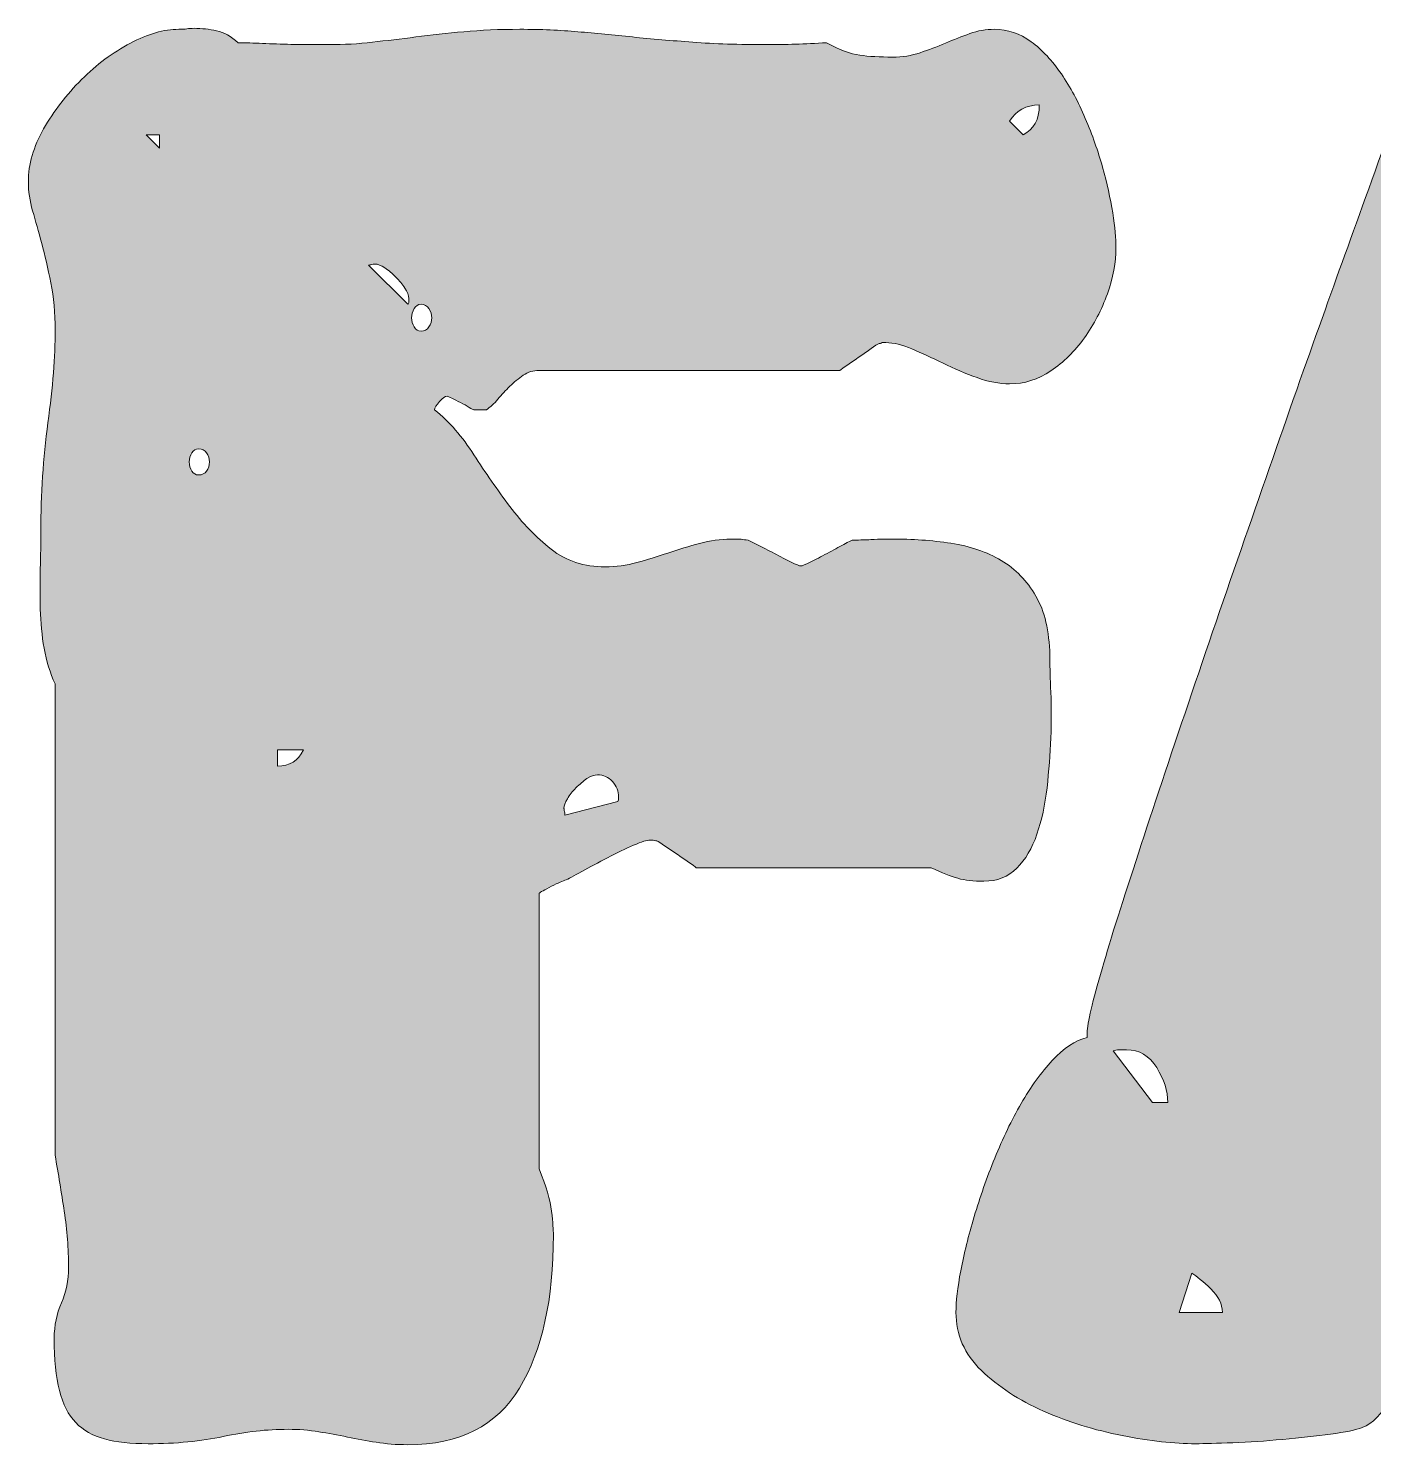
# Model space of a CAD drawing. Header units: inches. Extents: x 168 to 913, y -876 to -204.
# Drawn here: x 183.7 to 362.1, y -875.9 to -688 of the extents above; entities that cross this region are included whole.
import ezdxf

# ---------------------------------------------------------------- set-up
doc = ezdxf.new("R2010")
doc.units = ezdxf.units.IN
doc.header["$MEASUREMENT"] = 0
doc.layers.add('Layer 1', color=7, linetype='Continuous')

# ---------------------------------------------------------------- blocks, each defined once
blk = doc.blocks.new('block 5')
at = {"layer": 'Layer 1', "true_color": 0x040404}
h = blk.add_hatch(color=18, dxfattribs=at)
h.dxf.hatch_style = 2
edge = h.paths.add_edge_path()
edge.add_spline(control_points=[(218.14, -873.82), (215.35, -873.82), (212.49, -874.14), (209.56, -874.77), (206.64, -875.41), (203.31, -875.73), (199.58, -875.73), (197.3, -875.73), (195.37, -875.52), (193.8, -875.09), (192.23, -874.67), (190.96, -873.95), (189.99, -872.93), (189.01, -871.92), (188.29, -870.5), (187.83, -868.67), (187.36, -866.85), (187.13, -864.54), (187.13, -861.75), (187.13, -860.05), (187.45, -858.48), (188.08, -857.04), (188.72, -855.6), (189.03, -854.04), (189.03, -852.34), (189.03, -849.88), (188.84, -847.4), (188.46, -844.9), (188.08, -842.4), (187.68, -839.93), (187.25, -837.47), (187.25, -837.47), (187.25, -774.93), (187.25, -774.93), (186.58, -773.49), (186.09, -771.92), (185.79, -770.22), (185.49, -768.53), (185.33, -766.79), (185.28, -765.01), (185.24, -763.23), (185.24, -761.45), (185.28, -759.67), (185.33, -757.89), (185.35, -756.24), (185.35, -754.71), (185.35, -749.8), (185.67, -744.99), (186.3, -740.29), (186.94, -735.59), (187.25, -731.5), (187.25, -728.02), (187.25, -725.73), (187.06, -723.64), (186.68, -721.73), (186.3, -719.82), (185.9, -718.09), (185.48, -716.52), (185.05, -714.95), (184.65, -713.51), (184.27, -712.2), (183.89, -710.88), (183.7, -709.59), (183.7, -708.32), (183.7, -706.03), (184.38, -703.7), (185.73, -701.33), (187.08, -698.96), (188.76, -696.77), (190.75, -694.78), (192.74, -692.79), (194.9, -691.18), (197.23, -689.95), (199.56, -688.72), (201.7, -688.11), (203.65, -688.11), (204.08, -688.11), (204.43, -688.09), (204.73, -688.05), (205.03, -688), (205.35, -687.98), (205.69, -687.98), (206.7, -687.98), (207.7, -688.09), (208.67, -688.3), (209.65, -688.51), (210.6, -689.04), (211.53, -689.89), (211.96, -689.89), (212.74, -689.91), (213.89, -689.95), (215.03, -690), (216.26, -690.04), (217.57, -690.08), (218.88, -690.12), (220.11, -690.14), (221.26, -690.14), (222.4, -690.14), (223.18, -690.14), (223.61, -690.14), (225.56, -690.14), (227.46, -690.04), (229.33, -689.82), (231.19, -689.61), (233.12, -689.38), (235.11, -689.13), (237.1, -688.87), (239.22, -688.64), (241.47, -688.43), (243.71, -688.22), (246.19, -688.11), (248.91, -688.11), (251.7, -688.11), (254.26, -688.22), (256.6, -688.43), (258.93, -688.64), (261.34, -688.87), (263.84, -689.13), (266.34, -689.38), (269.01, -689.61), (271.85, -689.82), (274.69, -690.04), (277.97, -690.14), (281.7, -690.14), (282.89, -690.14), (284.14, -690.12), (285.45, -690.08), (286.76, -690.04), (288.14, -689.97), (289.58, -689.89), (291.28, -690.82), (292.74, -691.37), (293.97, -691.54), (295.19, -691.71), (296.66, -691.8), (298.35, -691.8), (299.62, -691.8), (300.83, -691.6), (301.98, -691.22), (303.12, -690.84), (304.24, -690.42), (305.34, -689.95), (306.44, -689.49), (307.52, -689.06), (308.59, -688.68), (309.64, -688.3), (310.72, -688.11), (311.83, -688.11), (313.61, -688.11), (315.24, -688.66), (316.72, -689.76), (318.2, -690.86), (319.54, -692.28), (320.72, -694.02), (321.91, -695.76), (322.97, -697.73), (323.9, -699.93), (324.83, -702.14), (325.6, -704.3), (326.19, -706.41), (326.78, -708.53), (327.23, -710.54), (327.53, -712.45), (327.82, -714.36), (327.97, -715.9), (327.97, -717.09), (327.97, -719.04), (327.59, -721.07), (326.83, -723.19), (326.06, -725.31), (325.05, -727.26), (323.78, -729.04), (322.5, -730.82), (321.02, -732.28), (319.33, -733.42), (317.63, -734.57), (315.81, -735.14), (313.86, -735.14), (312.5, -735.14), (311.06, -734.87), (309.54, -734.31), (308.01, -733.76), (306.51, -733.13), (305.03, -732.41), (303.54, -731.69), (302.17, -731.05), (300.9, -730.5), (299.62, -729.95), (298.48, -729.67), (297.46, -729.67), (297.46, -729.67), (296.95, -729.67), (296.95, -729.67), (296.78, -729.76), (296.66, -729.8), (296.57, -729.8), (296.32, -729.89), (295.96, -730.1), (295.49, -730.44), (295.03, -730.78), (294.52, -731.14), (293.97, -731.52), (293.42, -731.9), (292.89, -732.26), (292.38, -732.6), (291.87, -732.94), (291.53, -733.19), (291.36, -733.36), (291.36, -733.36), (251.45, -733.36), (251.45, -733.36), (250.69, -733.36), (249.99, -733.57), (249.35, -734), (248.71, -734.42), (248.12, -734.91), (247.57, -735.46), (247.02, -736.01), (246.49, -736.58), (245.98, -737.18), (245.47, -737.77), (244.96, -738.23), (244.46, -738.57), (244.46, -738.57), (243.69, -738.57), (243.69, -738.57), (243.69, -738.57), (242.8, -738.57), (242.8, -738.57), (242.72, -738.57), (242.51, -738.47), (242.17, -738.26), (241.83, -738.04), (241.45, -737.83), (241.02, -737.62), (240.6, -737.41), (240.22, -737.22), (239.88, -737.05), (239.54, -736.88), (239.33, -736.79), (239.24, -736.79), (238.99, -736.79), (238.65, -737.03), (238.23, -737.49), (237.8, -737.96), (237.59, -738.32), (237.59, -738.57), (239.54, -740.18), (241.28, -742.18), (242.8, -744.55), (244.33, -746.92), (245.92, -749.21), (247.57, -751.41), (249.22, -753.62), (251.04, -755.5), (253.04, -757.07), (255.03, -758.64), (257.42, -759.42), (260.22, -759.42), (261.66, -759.42), (263.06, -759.23), (264.41, -758.85), (265.77, -758.46), (267.15, -758.04), (268.54, -757.58), (269.94, -757.11), (271.34, -756.69), (272.74, -756.3), (274.14, -755.92), (275.51, -755.73), (276.87, -755.73), (276.87, -755.73), (278.27, -755.73), (278.27, -755.73), (278.52, -755.82), (278.82, -755.86), (279.16, -755.86), (279.33, -755.95), (279.75, -756.16), (280.43, -756.5), (281.11, -756.84), (281.85, -757.22), (282.65, -757.64), (283.46, -758.06), (284.2, -758.45), (284.88, -758.78), (285.56, -759.12), (285.98, -759.29), (286.15, -759.29), (286.32, -759.29), (286.74, -759.12), (287.42, -758.78), (288.1, -758.45), (288.84, -758.06), (289.65, -757.64), (290.45, -757.22), (291.19, -756.81), (291.87, -756.43), (292.55, -756.05), (292.97, -755.86), (293.14, -755.86), (294.07, -755.86), (294.84, -755.84), (295.43, -755.8), (296.02, -755.76), (296.64, -755.73), (297.27, -755.73), (297.91, -755.73), (298.39, -755.73), (298.73, -755.73), (301.44, -755.73), (304.05, -755.95), (306.55, -756.37), (309.05, -756.79), (311.23, -757.6), (313.1, -758.78), (314.96, -759.97), (316.44, -761.6), (317.55, -763.68), (318.65, -765.76), (319.2, -768.44), (319.2, -771.75), (319.2, -772.77), (319.24, -774.21), (319.33, -776.07), (319.41, -777.94), (319.41, -779.95), (319.33, -782.11), (319.24, -784.27), (319.07, -786.47), (318.82, -788.72), (318.56, -790.97), (318.12, -793.02), (317.48, -794.89), (316.85, -796.75), (315.96, -798.25), (314.81, -799.4), (313.67, -800.54), (312.21, -801.11), (310.43, -801.11), (309.07, -801.11), (307.93, -800.99), (307, -800.73), (306.06, -800.48), (304.88, -800.01), (303.44, -799.33), (303.44, -799.33), (272.29, -799.33), (272.29, -799.33), (272.12, -799.16), (271.79, -798.91), (271.28, -798.57), (270.77, -798.23), (270.24, -797.87), (269.69, -797.49), (269.14, -797.11), (268.61, -796.75), (268.1, -796.41), (267.59, -796.07), (267.25, -795.86), (267.08, -795.77), (267, -795.77), (266.87, -795.75), (266.7, -795.71), (266.53, -795.67), (266.36, -795.65), (266.19, -795.65), (265.77, -795.65), (265.03, -795.88), (263.97, -796.34), (262.91, -796.81), (261.76, -797.36), (260.54, -798), (259.31, -798.63), (258.16, -799.25), (257.1, -799.84), (256.04, -800.43), (255.3, -800.82), (254.88, -800.99), (254.37, -801.16), (253.67, -801.48), (252.78, -801.94), (251.89, -802.41), (251.45, -802.68), (251.45, -802.76), (251.45, -802.76), (251.45, -839.25), (251.45, -839.25), (252.38, -841.54), (252.93, -843.42), (253.1, -844.9), (253.27, -846.39), (253.35, -847.43), (253.35, -848.02), (253.35, -856.58), (251.85, -863.36), (248.84, -868.36), (245.83, -873.35), (240.9, -875.86), (234.03, -875.86), (232.51, -875.86), (231.11, -875.75), (229.84, -875.54), (228.57, -875.33), (227.3, -875.09), (226.02, -874.84), (224.75, -874.59), (223.48, -874.35), (222.21, -874.14), (220.94, -873.93), (219.58, -873.82), (218.14, -873.82)], knot_values=[0, 0, 0, 0, 1, 1, 1, 2, 2, 2, 3, 3, 3, 4, 4, 4, 5, 5, 5, 6, 6, 6, 7, 7, 7, 8, 8, 8, 9, 9, 9, 10, 10, 10, 11, 11, 11, 12, 12, 12, 13, 13, 13, 14, 14, 14, 15, 15, 15, 16, 16, 16, 17, 17, 17, 18, 18, 18, 19, 19, 19, 20, 20, 20, 21, 21, 21, 22, 22, 22, 23, 23, 23, 24, 24, 24, 25, 25, 25, 26, 26, 26, 27, 27, 27, 28, 28, 28, 29, 29, 29, 30, 30, 30, 31, 31, 31, 32, 32, 32, 33, 33, 33, 34, 34, 34, 35, 35, 35, 36, 36, 36, 37, 37, 37, 38, 38, 38, 39, 39, 39, 40, 40, 40, 41, 41, 41, 42, 42, 42, 43, 43, 43, 44, 44, 44, 45, 45, 45, 46, 46, 46, 47, 47, 47, 48, 48, 48, 49, 49, 49, 50, 50, 50, 51, 51, 51, 52, 52, 52, 53, 53, 53, 54, 54, 54, 55, 55, 55, 56, 56, 56, 57, 57, 57, 58, 58, 58, 59, 59, 59, 60, 60, 60, 61, 61, 61, 62, 62, 62, 63, 63, 63, 64, 64, 64, 65, 65, 65, 66, 66, 66, 67, 67, 67, 68, 68, 68, 69, 69, 69, 70, 70, 70, 71, 71, 71, 72, 72, 72, 73, 73, 73, 74, 74, 74, 75, 75, 75, 76, 76, 76, 77, 77, 77, 78, 78, 78, 79, 79, 79, 80, 80, 80, 81, 81, 81, 82, 82, 82, 83, 83, 83, 84, 84, 84, 85, 85, 85, 86, 86, 86, 87, 87, 87, 88, 88, 88, 89, 89, 89, 90, 90, 90, 91, 91, 91, 92, 92, 92, 93, 93, 93, 94, 94, 94, 95, 95, 95, 96, 96, 96, 97, 97, 97, 98, 98, 98, 99, 99, 99, 100, 100, 100, 101, 101, 101, 102, 102, 102, 103, 103, 103, 104, 104, 104, 105, 105, 105, 106, 106, 106, 107, 107, 107, 108, 108, 108, 109, 109, 109, 110, 110, 110, 111, 111, 111, 112, 112, 112, 113, 113, 113, 114, 114, 114, 115, 115, 115, 116, 116, 116, 117, 117, 117, 118, 118, 118, 119, 119, 119, 120, 120, 120, 121, 121, 121, 122, 122, 122, 123, 123, 123, 124, 124, 124, 125, 125, 125, 126, 126, 126, 127, 127, 127, 128, 128, 128, 129, 129, 129, 130, 130, 130, 131, 131, 131, 132, 132, 132, 133, 133, 133, 134, 134, 134, 135, 135, 135, 136, 136, 136, 137, 137, 137, 137], degree=3, periodic=1)
h.paths.add_polyline_path([(201.11, -703.87), (201.11, -702.09), (199.33, -702.09)])
edge = h.paths.add_edge_path()
edge.add_spline(control_points=[(206.32, -743.78), (205.9, -743.78), (205.58, -743.96), (205.37, -744.29), (205.16, -744.63), (205.05, -745.04), (205.05, -745.5), (205.05, -745.97), (205.16, -746.37), (205.37, -746.71), (205.58, -747.05), (205.9, -747.22), (206.32, -747.22), (206.75, -747.22), (207.09, -747.05), (207.34, -746.71), (207.59, -746.37), (207.72, -745.97), (207.72, -745.5), (207.72, -745.04), (207.59, -744.63), (207.34, -744.29), (207.09, -743.96), (206.75, -743.78), (206.32, -743.78)], knot_values=[0, 0, 0, 0, 1, 1, 1, 2, 2, 2, 3, 3, 3, 4, 4, 4, 5, 5, 5, 6, 6, 6, 7, 7, 7, 8, 8, 8, 8], degree=3, periodic=1)
edge = h.paths.add_edge_path()
edge.add_spline(control_points=[(216.75, -785.86), (218.35, -785.86), (219.5, -785.14), (220.18, -783.7), (220.18, -783.7), (216.75, -783.7), (216.75, -783.7), (216.75, -783.7), (216.75, -785.86), (216.75, -785.86)], knot_values=[0, 0, 0, 0, 1, 1, 1, 2, 2, 2, 3, 3, 3, 3], degree=3, periodic=1)
edge = h.paths.add_edge_path()
edge.add_spline(control_points=[(229.71, -719.25), (229.63, -719.25), (229.48, -719.27), (229.27, -719.31), (229.05, -719.36), (228.9, -719.38), (228.82, -719.38), (228.82, -719.38), (234.03, -724.59), (234.03, -724.59), (234.12, -724.51), (234.16, -724.38), (234.16, -724.21), (234.16, -724.04), (234.16, -723.91), (234.16, -723.83), (234.16, -723.4), (233.99, -722.94), (233.65, -722.43), (233.31, -721.92), (232.91, -721.43), (232.44, -720.97), (231.98, -720.5), (231.49, -720.1), (230.98, -719.76), (230.47, -719.42), (230.05, -719.25), (229.71, -719.25)], knot_values=[0, 0, 0, 0, 1, 1, 1, 2, 2, 2, 3, 3, 3, 4, 4, 4, 5, 5, 5, 6, 6, 6, 7, 7, 7, 8, 8, 8, 9, 9, 9, 9], degree=3, periodic=1)
edge = h.paths.add_edge_path()
edge.add_spline(control_points=[(235.81, -724.59), (235.39, -724.59), (235.07, -724.78), (234.86, -725.16), (234.65, -725.54), (234.54, -725.95), (234.54, -726.37), (234.54, -726.8), (234.65, -727.2), (234.86, -727.58), (235.07, -727.96), (235.39, -728.15), (235.81, -728.15), (236.24, -728.15), (236.58, -727.96), (236.83, -727.58), (237.08, -727.2), (237.21, -726.8), (237.21, -726.37), (237.21, -725.95), (237.08, -725.54), (236.83, -725.16), (236.58, -724.78), (236.24, -724.59), (235.81, -724.59)], knot_values=[0, 0, 0, 0, 1, 1, 1, 2, 2, 2, 3, 3, 3, 4, 4, 4, 5, 5, 5, 6, 6, 6, 7, 7, 7, 8, 8, 8, 8], degree=3, periodic=1)
edge = h.paths.add_edge_path()
edge.add_spline(control_points=[(254.75, -791.45), (254.75, -791.54), (254.77, -791.69), (254.82, -791.9), (254.86, -792.11), (254.88, -792.26), (254.88, -792.34), (254.88, -792.34), (261.87, -790.56), (261.87, -790.56), (261.87, -790.56), (262, -790.31), (262, -790.31), (262, -790.31), (262, -789.93), (262, -789.93), (262, -789.16), (261.72, -788.49), (261.17, -787.89), (260.62, -787.3), (259.96, -787), (259.2, -787), (258.78, -787), (258.31, -787.17), (257.8, -787.51), (257.3, -787.85), (256.81, -788.25), (256.34, -788.72), (255.88, -789.19), (255.49, -789.67), (255.2, -790.18), (254.9, -790.69), (254.75, -791.11), (254.75, -791.45)], knot_values=[0, 0, 0, 0, 1, 1, 1, 2, 2, 2, 3, 3, 3, 4, 4, 4, 5, 5, 5, 6, 6, 6, 7, 7, 7, 8, 8, 8, 9, 9, 9, 10, 10, 10, 11, 11, 11, 11], degree=3, periodic=1)
edge = h.paths.add_edge_path()
edge.add_spline(control_points=[(315.64, -702.09), (317.08, -701.41), (317.8, -700.1), (317.8, -698.15), (316.02, -698.15), (314.71, -698.87), (313.86, -700.31), (313.86, -700.31), (315.64, -702.09), (315.64, -702.09)], knot_values=[0, 0, 0, 0, 1, 1, 1, 2, 2, 2, 3, 3, 3, 3], degree=3, periodic=1)
h = blk.add_hatch(color=18, dxfattribs=at)
h.dxf.hatch_style = 2
edge = h.paths.add_edge_path()
edge.add_spline(control_points=[(378.82, -702.09), (378.82, -702.09), (379.71, -702.09), (379.71, -702.09), (378.01, -700.82), (376.42, -699.32), (374.94, -697.58), (373.46, -695.84), (372.72, -693.87), (372.72, -691.67), (372.88, -691.41), (373.16, -691.09), (373.54, -690.71), (373.92, -690.33), (374.3, -689.95), (374.69, -689.57), (375.07, -689.19), (375.4, -688.87), (375.7, -688.62), (376, -688.36), (376.19, -688.24), (376.27, -688.24), (376.27, -688.24), (428.26, -688.24), (428.26, -688.24), (429.7, -688.24), (431.06, -688.58), (432.33, -689.25), (433.6, -689.93), (434.72, -690.84), (435.7, -691.99), (436.67, -693.13), (437.44, -694.38), (437.99, -695.73), (438.54, -697.09), (438.81, -698.49), (438.81, -699.93), (438.81, -701.63), (438.54, -703.3), (437.99, -704.95), (437.44, -706.6), (437.16, -708.4), (437.16, -710.35), (437.42, -710.35), (437.8, -710.29), (438.31, -710.16), (438.81, -710.04), (439.39, -709.87), (440.02, -709.65), (440.66, -709.44), (441.29, -709.27), (441.93, -709.15), (442.56, -709.02), (443.05, -708.96), (443.39, -708.96), (443.64, -708.96), (443.81, -709), (443.9, -709.08), (444.15, -709.17), (444.77, -710.35), (445.74, -712.64), (446.72, -714.93), (447.92, -717.94), (449.37, -721.67), (450.81, -725.4), (452.42, -729.65), (454.2, -734.44), (455.98, -739.23), (457.8, -744.19), (459.66, -749.31), (461.52, -754.44), (463.35, -759.55), (465.13, -764.63), (466.91, -769.71), (468.56, -774.38), (470.08, -778.61), (471.61, -782.85), (472.92, -786.49), (474.03, -789.55), (475.13, -792.6), (475.89, -794.72), (476.31, -795.9), (476.74, -797.09), (477.31, -798.72), (478.03, -800.8), (478.75, -802.87), (479.53, -805.16), (480.38, -807.66), (481.23, -810.16), (482.1, -812.76), (482.99, -815.48), (483.88, -818.19), (484.72, -820.77), (485.53, -823.23), (486.33, -825.69), (487.05, -827.87), (487.69, -829.78), (488.33, -831.68), (488.77, -833.1), (489.02, -834.04), (488.01, -836.66), (488.07, -839.33), (489.22, -842.04), (490.36, -844.76), (491.84, -847.49), (493.66, -850.24), (495.49, -853), (497.22, -855.81), (498.88, -858.7), (500.53, -861.58), (501.35, -864.59), (501.35, -867.72), (501.35, -869.25), (501.14, -870.43), (500.72, -871.28), (500.29, -872.13), (499.7, -872.76), (498.94, -873.19), (498.18, -873.61), (497.29, -873.89), (496.27, -874.01), (495.25, -874.14), (494.15, -874.2), (492.97, -874.2), (492.97, -874.2), (489.66, -874.2), (489.66, -874.2), (488.3, -874.2), (486.97, -874.27), (485.66, -874.39), (484.34, -874.52), (483.13, -874.92), (482.03, -875.6), (482.03, -875.6), (440.47, -875.6), (440.47, -875.6), (439.96, -875.6), (439.2, -875.26), (438.18, -874.59), (437.16, -873.91), (436.1, -873.14), (435, -872.3), (433.9, -871.45), (432.95, -870.67), (432.14, -869.94), (431.33, -869.22), (430.93, -868.82), (430.93, -868.74), (430.93, -868.74), (430.93, -847.89), (430.93, -847.89), (430.93, -846.79), (430.09, -845.62), (428.39, -844.39), (426.7, -843.17), (424.7, -842.02), (422.42, -840.96), (420.13, -839.9), (417.8, -839.04), (415.43, -838.36), (413.05, -837.68), (411.23, -837.34), (409.96, -837.34), (408.52, -837.34), (406.95, -837.66), (405.26, -838.29), (403.56, -838.93), (401.74, -839.25), (399.79, -839.25), (397.84, -839.25), (396.02, -838.93), (394.32, -838.29), (392.63, -837.66), (390.76, -837.34), (388.73, -837.34), (385.93, -837.34), (383.48, -838.17), (381.36, -839.82), (379.24, -841.47), (377.35, -843.55), (375.7, -846.05), (374.05, -848.55), (372.61, -851.28), (371.38, -854.25), (370.15, -857.21), (368.97, -860.03), (367.82, -862.7), (366.68, -865.37), (365.53, -867.72), (364.39, -869.75), (363.24, -871.79), (361.99, -873.06), (360.64, -873.57), (359.79, -873.91), (358.39, -874.2), (356.44, -874.46), (354.49, -874.71), (352.38, -874.94), (350.09, -875.16), (347.8, -875.37), (345.6, -875.52), (343.48, -875.6), (341.36, -875.68), (339.71, -875.73), (338.52, -875.73), (335.72, -875.73), (332.48, -875.37), (328.8, -874.65), (325.11, -873.93), (321.63, -872.85), (318.37, -871.41), (315.11, -869.97), (312.36, -868.17), (310.11, -866.01), (307.87, -863.84), (306.74, -861.28), (306.74, -858.31), (306.74, -856.87), (306.96, -855.03), (307.38, -852.78), (307.8, -850.54), (308.4, -848.14), (309.16, -845.6), (309.92, -843.06), (310.83, -840.48), (311.89, -837.85), (312.95, -835.22), (314.11, -832.81), (315.39, -830.6), (316.66, -828.4), (318.03, -826.49), (319.52, -824.88), (321, -823.27), (322.55, -822.26), (324.16, -821.83), (323.99, -821.07), (324.43, -818.78), (325.49, -814.97), (326.55, -811.15), (328.01, -806.39), (329.88, -800.67), (331.74, -794.95), (333.86, -788.55), (336.23, -781.47), (338.61, -774.4), (341.06, -767.19), (343.61, -759.86), (346.15, -752.54), (348.63, -745.42), (351.04, -738.51), (353.46, -731.6), (355.64, -725.46), (357.59, -720.08), (359.54, -714.7), (361.7, -708.7), (364.07, -702.09), (364.24, -701.75), (364.56, -701.37), (365.02, -700.95), (365.49, -700.52), (365.98, -700.14), (366.49, -699.8), (366.99, -699.47), (367.5, -699.17), (368.01, -698.91), (368.52, -698.66), (368.94, -698.58), (369.28, -698.66), (369.54, -698.66), (370.09, -698.83), (370.94, -699.17), (371.78, -699.51), (372.67, -699.89), (373.6, -700.31), (374.54, -700.74), (375.43, -701.12), (376.27, -701.46), (377.12, -701.8), (377.67, -702.01), (377.93, -702.09), (377.93, -702.09), (378.82, -702.09), (378.82, -702.09)], knot_values=[0, 0, 0, 0, 1, 1, 1, 2, 2, 2, 3, 3, 3, 4, 4, 4, 5, 5, 5, 6, 6, 6, 7, 7, 7, 8, 8, 8, 9, 9, 9, 10, 10, 10, 11, 11, 11, 12, 12, 12, 13, 13, 13, 14, 14, 14, 15, 15, 15, 16, 16, 16, 17, 17, 17, 18, 18, 18, 19, 19, 19, 20, 20, 20, 21, 21, 21, 22, 22, 22, 23, 23, 23, 24, 24, 24, 25, 25, 25, 26, 26, 26, 27, 27, 27, 28, 28, 28, 29, 29, 29, 30, 30, 30, 31, 31, 31, 32, 32, 32, 33, 33, 33, 34, 34, 34, 35, 35, 35, 36, 36, 36, 37, 37, 37, 38, 38, 38, 39, 39, 39, 40, 40, 40, 41, 41, 41, 42, 42, 42, 43, 43, 43, 44, 44, 44, 45, 45, 45, 46, 46, 46, 47, 47, 47, 48, 48, 48, 49, 49, 49, 50, 50, 50, 51, 51, 51, 52, 52, 52, 53, 53, 53, 54, 54, 54, 55, 55, 55, 56, 56, 56, 57, 57, 57, 58, 58, 58, 59, 59, 59, 60, 60, 60, 61, 61, 61, 62, 62, 62, 63, 63, 63, 64, 64, 64, 65, 65, 65, 66, 66, 66, 67, 67, 67, 68, 68, 68, 69, 69, 69, 70, 70, 70, 71, 71, 71, 72, 72, 72, 73, 73, 73, 74, 74, 74, 75, 75, 75, 76, 76, 76, 77, 77, 77, 78, 78, 78, 79, 79, 79, 80, 80, 80, 81, 81, 81, 82, 82, 82, 83, 83, 83, 84, 84, 84, 85, 85, 85, 86, 86, 86, 87, 87, 87, 88, 88, 88, 89, 89, 89, 90, 90, 90, 91, 91, 91, 92, 92, 92, 93, 93, 93, 94, 94, 94, 94], degree=3, periodic=1)
edge = h.paths.add_edge_path()
edge.add_spline(control_points=[(332.8, -830.48), (332.8, -830.48), (334.84, -830.48), (334.84, -830.48), (334.84, -828.95), (334.35, -827.41), (333.37, -825.84), (332.4, -824.27), (331.06, -823.48), (329.37, -823.48), (329.2, -823.48), (328.9, -823.48), (328.48, -823.48), (328.05, -823.48), (327.76, -823.53), (327.59, -823.61), (327.59, -823.61), (332.8, -830.48), (332.8, -830.48)], knot_values=[0, 0, 0, 0, 1, 1, 1, 2, 2, 2, 3, 3, 3, 4, 4, 4, 5, 5, 5, 6, 6, 6, 6], degree=3, periodic=1)
edge = h.paths.add_edge_path()
edge.add_spline(control_points=[(342.08, -858.31), (342.08, -857.21), (341.57, -856.18), (340.55, -855.2), (339.54, -854.23), (338.69, -853.53), (338.01, -853.1), (338.01, -853.1), (336.36, -858.31), (336.36, -858.31), (336.36, -858.31), (342.08, -858.31), (342.08, -858.31)], knot_values=[0, 0, 0, 0, 1, 1, 1, 2, 2, 2, 3, 3, 3, 4, 4, 4, 4], degree=3, periodic=1)
edge = h.paths.add_edge_path()
edge.add_spline(control_points=[(381.36, -702.09), (380.93, -702.09), (380.62, -702.26), (380.41, -702.6), (380.19, -702.94), (380.09, -703.34), (380.09, -703.81), (380.09, -704.27), (380.19, -704.68), (380.41, -705.01), (380.62, -705.35), (380.93, -705.52), (381.36, -705.52), (381.78, -705.52), (382.12, -705.35), (382.38, -705.01), (382.63, -704.68), (382.76, -704.27), (382.76, -703.81), (382.76, -703.34), (382.63, -702.94), (382.38, -702.6), (382.12, -702.26), (381.78, -702.09), (381.36, -702.09)], knot_values=[0, 0, 0, 0, 1, 1, 1, 2, 2, 2, 3, 3, 3, 4, 4, 4, 5, 5, 5, 6, 6, 6, 7, 7, 7, 8, 8, 8, 8], degree=3, periodic=1)
edge = h.paths.add_edge_path()
edge.add_spline(control_points=[(384.92, -770.22), (386.53, -770.22), (387.67, -769.51), (388.35, -768.06), (388.35, -768.06), (384.92, -768.06), (384.92, -768.06), (384.92, -768.06), (384.92, -770.22), (384.92, -770.22)], knot_values=[0, 0, 0, 0, 1, 1, 1, 2, 2, 2, 3, 3, 3, 3], degree=3, periodic=1)
edge = h.paths.add_edge_path()
edge.add_spline(control_points=[(397.25, -773.53), (397.25, -775.39), (396.95, -777.15), (396.36, -778.8), (395.76, -780.46), (395.13, -782.05), (394.45, -783.57), (393.77, -785.1), (393.14, -786.64), (392.54, -788.21), (391.95, -789.78), (391.66, -791.45), (391.66, -793.23), (391.66, -793.4), (391.67, -793.83), (391.72, -794.5), (391.76, -795.18), (391.78, -795.6), (391.78, -795.77), (393.22, -794.84), (395.11, -794.23), (397.44, -793.93), (399.77, -793.64), (402.12, -793.49), (404.49, -793.49), (406.7, -793.49), (408.73, -793.57), (410.6, -793.74), (412.46, -793.91), (413.73, -794.04), (414.41, -794.12), (413.81, -793.1), (412.84, -791.28), (411.49, -788.66), (410.13, -786.03), (408.73, -783.23), (407.29, -780.27), (405.85, -777.3), (404.47, -774.5), (403.16, -771.88), (401.84, -769.25), (400.98, -767.38), (400.55, -766.28), (400.38, -765.95), (400.19, -765.37), (399.98, -764.57), (399.77, -763.76), (399.58, -762.92), (399.41, -762.02), (399.24, -761.13), (399.09, -760.27), (398.96, -759.42), (398.84, -758.57), (398.77, -757.98), (398.77, -757.64), (398.6, -757.81), (398.31, -758.09), (397.88, -758.46), (397.46, -758.85), (397.16, -759.12), (396.99, -759.29), (396.82, -759.55), (396.49, -760.01), (395.98, -760.69), (395.47, -761.37), (394.94, -762.07), (394.39, -762.79), (393.84, -763.51), (393.31, -764.21), (392.8, -764.88), (392.29, -765.56), (391.95, -766.03), (391.78, -766.28), (393.22, -766.28), (394.32, -766.52), (395.09, -766.98), (395.85, -767.45), (396.4, -768.02), (396.74, -768.7), (397.08, -769.38), (397.25, -770.14), (397.25, -770.99), (397.25, -771.84), (397.25, -772.68), (397.25, -773.53)], knot_values=[0, 0, 0, 0, 1, 1, 1, 2, 2, 2, 3, 3, 3, 4, 4, 4, 5, 5, 5, 6, 6, 6, 7, 7, 7, 8, 8, 8, 9, 9, 9, 10, 10, 10, 11, 11, 11, 12, 12, 12, 13, 13, 13, 14, 14, 14, 15, 15, 15, 16, 16, 16, 17, 17, 17, 18, 18, 18, 19, 19, 19, 20, 20, 20, 21, 21, 21, 22, 22, 22, 23, 23, 23, 24, 24, 24, 25, 25, 25, 26, 26, 26, 27, 27, 27, 28, 28, 28, 28], degree=3, periodic=1)
edge = h.paths.add_edge_path()
edge.add_spline(control_points=[(402.21, -715.95), (402.63, -716.63), (403.33, -717.47), (404.3, -718.49), (405.28, -719.5), (406.32, -720.01), (407.42, -720.01), (407.42, -720.01), (407.42, -715.95), (407.42, -715.95), (407.42, -715.95), (402.21, -715.95), (402.21, -715.95)], knot_values=[0, 0, 0, 0, 1, 1, 1, 2, 2, 2, 3, 3, 3, 4, 4, 4, 4], degree=3, periodic=1)
h.paths.add_polyline_path([(409.2, -816.62), (409.2, -818.4), (410.98, -818.4)])
h.paths.add_polyline_path([(431.7, -738.57), (433.48, -738.57), (433.48, -736.79), (431.7, -736.79)])
edge = h.paths.add_edge_path()
edge.add_spline(control_points=[(443.9, -809.63), (443.64, -809.55), (443.45, -809.61), (443.33, -809.82), (443.2, -810.03), (443.14, -810.26), (443.14, -810.52), (443.14, -810.77), (443.2, -811.01), (443.33, -811.22), (443.45, -811.43), (443.64, -811.49), (443.9, -811.41), (444.41, -811.24), (444.66, -810.94), (444.66, -810.52), (444.66, -810.1), (444.41, -809.8), (443.9, -809.63)], knot_values=[0, 0, 0, 0, 1, 1, 1, 2, 2, 2, 3, 3, 3, 4, 4, 4, 5, 5, 5, 6, 6, 6, 6], degree=3, periodic=1)
at = {"layer": 'Layer 1', "lineweight": 0}
blk.add_lwpolyline([(201.11, -703.87), (201.11, -702.09), (199.33, -702.09), (201.11, -703.87)], dxfattribs=at)
for points, knots in [([(218.14, -873.82), (215.35, -873.82), (212.49, -874.14), (209.56, -874.77), (206.64, -875.41), (203.31, -875.73), (199.58, -875.73), (197.3, -875.73), (195.37, -875.52), (193.8, -875.09), (192.23, -874.67), (190.96, -873.95), (189.99, -872.93), (189.01, -871.92), (188.29, -870.5), (187.83, -868.67), (187.36, -866.85), (187.13, -864.54), (187.13, -861.75), (187.13, -860.05), (187.45, -858.48), (188.08, -857.04), (188.72, -855.6), (189.03, -854.04), (189.03, -852.34), (189.03, -849.88), (188.84, -847.4), (188.46, -844.9), (188.08, -842.4), (187.68, -839.93), (187.25, -837.47), (187.25, -837.47), (187.25, -774.93), (187.25, -774.93), (186.58, -773.49), (186.09, -771.92), (185.79, -770.22), (185.49, -768.53), (185.33, -766.79), (185.28, -765.01), (185.24, -763.23), (185.24, -761.45), (185.28, -759.67), (185.33, -757.89), (185.35, -756.24), (185.35, -754.71), (185.35, -749.8), (185.67, -744.99), (186.3, -740.29), (186.94, -735.59), (187.25, -731.5), (187.25, -728.02), (187.25, -725.73), (187.06, -723.64), (186.68, -721.73), (186.3, -719.82), (185.9, -718.09), (185.48, -716.52), (185.05, -714.95), (184.65, -713.51), (184.27, -712.2), (183.89, -710.88), (183.7, -709.59), (183.7, -708.32), (183.7, -706.03), (184.38, -703.7), (185.73, -701.33), (187.08, -698.96), (188.76, -696.77), (190.75, -694.78), (192.74, -692.79), (194.9, -691.18), (197.23, -689.95), (199.56, -688.72), (201.7, -688.11), (203.65, -688.11), (204.08, -688.11), (204.43, -688.09), (204.73, -688.05), (205.03, -688), (205.35, -687.98), (205.69, -687.98), (206.7, -687.98), (207.7, -688.09), (208.67, -688.3), (209.65, -688.51), (210.6, -689.04), (211.53, -689.89), (211.96, -689.89), (212.74, -689.91), (213.89, -689.95), (215.03, -690), (216.26, -690.04), (217.57, -690.08), (218.88, -690.12), (220.11, -690.14), (221.26, -690.14), (222.4, -690.14), (223.18, -690.14), (223.61, -690.14), (225.56, -690.14), (227.46, -690.04), (229.33, -689.82), (231.19, -689.61), (233.12, -689.38), (235.11, -689.13), (237.1, -688.87), (239.22, -688.64), (241.47, -688.43), (243.71, -688.22), (246.19, -688.11), (248.91, -688.11), (251.7, -688.11), (254.26, -688.22), (256.6, -688.43), (258.93, -688.64), (261.34, -688.87), (263.84, -689.13), (266.34, -689.38), (269.01, -689.61), (271.85, -689.82), (274.69, -690.04), (277.97, -690.14), (281.7, -690.14), (282.89, -690.14), (284.14, -690.12), (285.45, -690.08), (286.76, -690.04), (288.14, -689.97), (289.58, -689.89), (291.28, -690.82), (292.74, -691.37), (293.97, -691.54), (295.19, -691.71), (296.66, -691.8), (298.35, -691.8), (299.62, -691.8), (300.83, -691.6), (301.98, -691.22), (303.12, -690.84), (304.24, -690.42), (305.34, -689.95), (306.44, -689.49), (307.52, -689.06), (308.59, -688.68), (309.64, -688.3), (310.72, -688.11), (311.83, -688.11), (313.61, -688.11), (315.24, -688.66), (316.72, -689.76), (318.2, -690.86), (319.54, -692.28), (320.72, -694.02), (321.91, -695.76), (322.97, -697.73), (323.9, -699.93), (324.83, -702.14), (325.6, -704.3), (326.19, -706.41), (326.78, -708.53), (327.23, -710.54), (327.53, -712.45), (327.82, -714.36), (327.97, -715.9), (327.97, -717.09), (327.97, -719.04), (327.59, -721.07), (326.83, -723.19), (326.06, -725.31), (325.05, -727.26), (323.78, -729.04), (322.5, -730.82), (321.02, -732.28), (319.33, -733.42), (317.63, -734.57), (315.81, -735.14), (313.86, -735.14), (312.5, -735.14), (311.06, -734.87), (309.54, -734.31), (308.01, -733.76), (306.51, -733.13), (305.03, -732.41), (303.54, -731.69), (302.17, -731.05), (300.9, -730.5), (299.62, -729.95), (298.48, -729.67), (297.46, -729.67), (297.46, -729.67), (296.95, -729.67), (296.95, -729.67), (296.78, -729.76), (296.66, -729.8), (296.57, -729.8), (296.32, -729.89), (295.96, -730.1), (295.49, -730.44), (295.03, -730.78), (294.52, -731.14), (293.97, -731.52), (293.42, -731.9), (292.89, -732.26), (292.38, -732.6), (291.87, -732.94), (291.53, -733.19), (291.36, -733.36), (291.36, -733.36), (251.45, -733.36), (251.45, -733.36), (250.69, -733.36), (249.99, -733.57), (249.35, -734), (248.71, -734.42), (248.12, -734.91), (247.57, -735.46), (247.02, -736.01), (246.49, -736.58), (245.98, -737.18), (245.47, -737.77), (244.96, -738.23), (244.46, -738.57), (244.46, -738.57), (243.69, -738.57), (243.69, -738.57), (243.69, -738.57), (242.8, -738.57), (242.8, -738.57), (242.72, -738.57), (242.51, -738.47), (242.17, -738.26), (241.83, -738.04), (241.45, -737.83), (241.02, -737.62), (240.6, -737.41), (240.22, -737.22), (239.88, -737.05), (239.54, -736.88), (239.33, -736.79), (239.24, -736.79), (238.99, -736.79), (238.65, -737.03), (238.23, -737.49), (237.8, -737.96), (237.59, -738.32), (237.59, -738.57), (239.54, -740.18), (241.28, -742.18), (242.8, -744.55), (244.33, -746.92), (245.92, -749.21), (247.57, -751.41), (249.22, -753.62), (251.04, -755.5), (253.04, -757.07), (255.03, -758.64), (257.42, -759.42), (260.22, -759.42), (261.66, -759.42), (263.06, -759.23), (264.41, -758.85), (265.77, -758.46), (267.15, -758.04), (268.54, -757.58), (269.94, -757.11), (271.34, -756.69), (272.74, -756.3), (274.14, -755.92), (275.51, -755.73), (276.87, -755.73), (276.87, -755.73), (278.27, -755.73), (278.27, -755.73), (278.52, -755.82), (278.82, -755.86), (279.16, -755.86), (279.33, -755.95), (279.75, -756.16), (280.43, -756.5), (281.11, -756.84), (281.85, -757.22), (282.65, -757.64), (283.46, -758.06), (284.2, -758.45), (284.88, -758.78), (285.56, -759.12), (285.98, -759.29), (286.15, -759.29), (286.32, -759.29), (286.74, -759.12), (287.42, -758.78), (288.1, -758.45), (288.84, -758.06), (289.65, -757.64), (290.45, -757.22), (291.19, -756.81), (291.87, -756.43), (292.55, -756.05), (292.97, -755.86), (293.14, -755.86), (294.07, -755.86), (294.84, -755.84), (295.43, -755.8), (296.02, -755.76), (296.64, -755.73), (297.27, -755.73), (297.91, -755.73), (298.39, -755.73), (298.73, -755.73), (301.44, -755.73), (304.05, -755.95), (306.55, -756.37), (309.05, -756.79), (311.23, -757.6), (313.1, -758.78), (314.96, -759.97), (316.44, -761.6), (317.55, -763.68), (318.65, -765.76), (319.2, -768.44), (319.2, -771.75), (319.2, -772.77), (319.24, -774.21), (319.33, -776.07), (319.41, -777.94), (319.41, -779.95), (319.33, -782.11), (319.24, -784.27), (319.07, -786.47), (318.82, -788.72), (318.56, -790.97), (318.12, -793.02), (317.48, -794.89), (316.85, -796.75), (315.96, -798.25), (314.81, -799.4), (313.67, -800.54), (312.21, -801.11), (310.43, -801.11), (309.07, -801.11), (307.93, -800.99), (307, -800.73), (306.06, -800.48), (304.88, -800.01), (303.44, -799.33), (303.44, -799.33), (272.29, -799.33), (272.29, -799.33), (272.12, -799.16), (271.79, -798.91), (271.28, -798.57), (270.77, -798.23), (270.24, -797.87), (269.69, -797.49), (269.14, -797.11), (268.61, -796.75), (268.1, -796.41), (267.59, -796.07), (267.25, -795.86), (267.08, -795.77), (267, -795.77), (266.87, -795.75), (266.7, -795.71), (266.53, -795.67), (266.36, -795.65), (266.19, -795.65), (265.77, -795.65), (265.03, -795.88), (263.97, -796.34), (262.91, -796.81), (261.76, -797.36), (260.54, -798), (259.31, -798.63), (258.16, -799.25), (257.1, -799.84), (256.04, -800.43), (255.3, -800.82), (254.88, -800.99), (254.37, -801.16), (253.67, -801.48), (252.78, -801.94), (251.89, -802.41), (251.45, -802.68), (251.45, -802.76), (251.45, -802.76), (251.45, -839.25), (251.45, -839.25), (252.38, -841.54), (252.93, -843.42), (253.1, -844.9), (253.27, -846.39), (253.35, -847.43), (253.35, -848.02), (253.35, -856.58), (251.85, -863.36), (248.84, -868.36), (245.83, -873.35), (240.9, -875.86), (234.03, -875.86), (232.51, -875.86), (231.11, -875.75), (229.84, -875.54), (228.57, -875.33), (227.3, -875.09), (226.02, -874.84), (224.75, -874.59), (223.48, -874.35), (222.21, -874.14), (220.94, -873.93), (219.58, -873.82), (218.14, -873.82)], [0, 0, 0, 0, 1, 1, 1, 2, 2, 2, 3, 3, 3, 4, 4, 4, 5, 5, 5, 6, 6, 6, 7, 7, 7, 8, 8, 8, 9, 9, 9, 10, 10, 10, 11, 11, 11, 12, 12, 12, 13, 13, 13, 14, 14, 14, 15, 15, 15, 16, 16, 16, 17, 17, 17, 18, 18, 18, 19, 19, 19, 20, 20, 20, 21, 21, 21, 22, 22, 22, 23, 23, 23, 24, 24, 24, 25, 25, 25, 26, 26, 26, 27, 27, 27, 28, 28, 28, 29, 29, 29, 30, 30, 30, 31, 31, 31, 32, 32, 32, 33, 33, 33, 34, 34, 34, 35, 35, 35, 36, 36, 36, 37, 37, 37, 38, 38, 38, 39, 39, 39, 40, 40, 40, 41, 41, 41, 42, 42, 42, 43, 43, 43, 44, 44, 44, 45, 45, 45, 46, 46, 46, 47, 47, 47, 48, 48, 48, 49, 49, 49, 50, 50, 50, 51, 51, 51, 52, 52, 52, 53, 53, 53, 54, 54, 54, 55, 55, 55, 56, 56, 56, 57, 57, 57, 58, 58, 58, 59, 59, 59, 60, 60, 60, 61, 61, 61, 62, 62, 62, 63, 63, 63, 64, 64, 64, 65, 65, 65, 66, 66, 66, 67, 67, 67, 68, 68, 68, 69, 69, 69, 70, 70, 70, 71, 71, 71, 72, 72, 72, 73, 73, 73, 74, 74, 74, 75, 75, 75, 76, 76, 76, 77, 77, 77, 78, 78, 78, 79, 79, 79, 80, 80, 80, 81, 81, 81, 82, 82, 82, 83, 83, 83, 84, 84, 84, 85, 85, 85, 86, 86, 86, 87, 87, 87, 88, 88, 88, 89, 89, 89, 90, 90, 90, 91, 91, 91, 92, 92, 92, 93, 93, 93, 94, 94, 94, 95, 95, 95, 96, 96, 96, 97, 97, 97, 98, 98, 98, 99, 99, 99, 100, 100, 100, 101, 101, 101, 102, 102, 102, 103, 103, 103, 104, 104, 104, 105, 105, 105, 106, 106, 106, 107, 107, 107, 108, 108, 108, 109, 109, 109, 110, 110, 110, 111, 111, 111, 112, 112, 112, 113, 113, 113, 114, 114, 114, 115, 115, 115, 116, 116, 116, 117, 117, 117, 118, 118, 118, 119, 119, 119, 120, 120, 120, 121, 121, 121, 122, 122, 122, 123, 123, 123, 124, 124, 124, 125, 125, 125, 126, 126, 126, 127, 127, 127, 128, 128, 128, 129, 129, 129, 130, 130, 130, 131, 131, 131, 132, 132, 132, 133, 133, 133, 134, 134, 134, 135, 135, 135, 136, 136, 136, 137, 137, 137, 137]), ([(378.82, -702.09), (378.82, -702.09), (379.71, -702.09), (379.71, -702.09), (378.01, -700.82), (376.42, -699.32), (374.94, -697.58), (373.46, -695.84), (372.72, -693.87), (372.72, -691.67), (372.88, -691.41), (373.16, -691.09), (373.54, -690.71), (373.92, -690.33), (374.3, -689.95), (374.69, -689.57), (375.07, -689.19), (375.4, -688.87), (375.7, -688.62), (376, -688.36), (376.19, -688.24), (376.27, -688.24), (376.27, -688.24), (428.26, -688.24), (428.26, -688.24), (429.7, -688.24), (431.06, -688.58), (432.33, -689.25), (433.6, -689.93), (434.72, -690.84), (435.7, -691.99), (436.67, -693.13), (437.44, -694.38), (437.99, -695.73), (438.54, -697.09), (438.81, -698.49), (438.81, -699.93), (438.81, -701.63), (438.54, -703.3), (437.99, -704.95), (437.44, -706.6), (437.16, -708.4), (437.16, -710.35), (437.42, -710.35), (437.8, -710.29), (438.31, -710.16), (438.81, -710.04), (439.39, -709.87), (440.02, -709.65), (440.66, -709.44), (441.29, -709.27), (441.93, -709.15), (442.56, -709.02), (443.05, -708.96), (443.39, -708.96), (443.64, -708.96), (443.81, -709), (443.9, -709.08), (444.15, -709.17), (444.77, -710.35), (445.74, -712.64), (446.72, -714.93), (447.92, -717.94), (449.37, -721.67), (450.81, -725.4), (452.42, -729.65), (454.2, -734.44), (455.98, -739.23), (457.8, -744.19), (459.66, -749.31), (461.52, -754.44), (463.35, -759.55), (465.13, -764.63), (466.91, -769.71), (468.56, -774.38), (470.08, -778.61), (471.61, -782.85), (472.92, -786.49), (474.03, -789.55), (475.13, -792.6), (475.89, -794.72), (476.31, -795.9), (476.74, -797.09), (477.31, -798.72), (478.03, -800.8), (478.75, -802.87), (479.53, -805.16), (480.38, -807.66), (481.23, -810.16), (482.1, -812.76), (482.99, -815.48), (483.88, -818.19), (484.72, -820.77), (485.53, -823.23), (486.33, -825.69), (487.05, -827.87), (487.69, -829.78), (488.33, -831.68), (488.77, -833.1), (489.02, -834.04), (488.01, -836.66), (488.07, -839.33), (489.22, -842.04), (490.36, -844.76), (491.84, -847.49), (493.66, -850.24), (495.49, -853), (497.22, -855.81), (498.88, -858.7), (500.53, -861.58), (501.35, -864.59), (501.35, -867.72), (501.35, -869.25), (501.14, -870.43), (500.72, -871.28), (500.29, -872.13), (499.7, -872.76), (498.94, -873.19), (498.18, -873.61), (497.29, -873.89), (496.27, -874.01), (495.25, -874.14), (494.15, -874.2), (492.97, -874.2), (492.97, -874.2), (489.66, -874.2), (489.66, -874.2), (488.3, -874.2), (486.97, -874.27), (485.66, -874.39), (484.34, -874.52), (483.13, -874.92), (482.03, -875.6), (482.03, -875.6), (440.47, -875.6), (440.47, -875.6), (439.96, -875.6), (439.2, -875.26), (438.18, -874.59), (437.16, -873.91), (436.1, -873.14), (435, -872.3), (433.9, -871.45), (432.95, -870.67), (432.14, -869.94), (431.33, -869.22), (430.93, -868.82), (430.93, -868.74), (430.93, -868.74), (430.93, -847.89), (430.93, -847.89), (430.93, -846.79), (430.09, -845.62), (428.39, -844.39), (426.7, -843.17), (424.7, -842.02), (422.42, -840.96), (420.13, -839.9), (417.8, -839.04), (415.43, -838.36), (413.05, -837.68), (411.23, -837.34), (409.96, -837.34), (408.52, -837.34), (406.95, -837.66), (405.26, -838.29), (403.56, -838.93), (401.74, -839.25), (399.79, -839.25), (397.84, -839.25), (396.02, -838.93), (394.32, -838.29), (392.63, -837.66), (390.76, -837.34), (388.73, -837.34), (385.93, -837.34), (383.48, -838.17), (381.36, -839.82), (379.24, -841.47), (377.35, -843.55), (375.7, -846.05), (374.05, -848.55), (372.61, -851.28), (371.38, -854.25), (370.15, -857.21), (368.97, -860.03), (367.82, -862.7), (366.68, -865.37), (365.53, -867.72), (364.39, -869.75), (363.24, -871.79), (361.99, -873.06), (360.64, -873.57), (359.79, -873.91), (358.39, -874.2), (356.44, -874.46), (354.49, -874.71), (352.38, -874.94), (350.09, -875.16), (347.8, -875.37), (345.6, -875.52), (343.48, -875.6), (341.36, -875.68), (339.71, -875.73), (338.52, -875.73), (335.72, -875.73), (332.48, -875.37), (328.8, -874.65), (325.11, -873.93), (321.63, -872.85), (318.37, -871.41), (315.11, -869.97), (312.36, -868.17), (310.11, -866.01), (307.87, -863.84), (306.74, -861.28), (306.74, -858.31), (306.74, -856.87), (306.96, -855.03), (307.38, -852.78), (307.8, -850.54), (308.4, -848.14), (309.16, -845.6), (309.92, -843.06), (310.83, -840.48), (311.89, -837.85), (312.95, -835.22), (314.11, -832.81), (315.39, -830.6), (316.66, -828.4), (318.03, -826.49), (319.52, -824.88), (321, -823.27), (322.55, -822.26), (324.16, -821.83), (323.99, -821.07), (324.43, -818.78), (325.49, -814.97), (326.55, -811.15), (328.01, -806.39), (329.88, -800.67), (331.74, -794.95), (333.86, -788.55), (336.23, -781.47), (338.61, -774.4), (341.06, -767.19), (343.61, -759.86), (346.15, -752.54), (348.63, -745.42), (351.04, -738.51), (353.46, -731.6), (355.64, -725.46), (357.59, -720.08), (359.54, -714.7), (361.7, -708.7), (364.07, -702.09), (364.24, -701.75), (364.56, -701.37), (365.02, -700.95), (365.49, -700.52), (365.98, -700.14), (366.49, -699.8), (366.99, -699.47), (367.5, -699.17), (368.01, -698.91), (368.52, -698.66), (368.94, -698.58), (369.28, -698.66), (369.54, -698.66), (370.09, -698.83), (370.94, -699.17), (371.78, -699.51), (372.67, -699.89), (373.6, -700.31), (374.54, -700.74), (375.43, -701.12), (376.27, -701.46), (377.12, -701.8), (377.67, -702.01), (377.93, -702.09), (377.93, -702.09), (378.82, -702.09), (378.82, -702.09)], [0, 0, 0, 0, 1, 1, 1, 2, 2, 2, 3, 3, 3, 4, 4, 4, 5, 5, 5, 6, 6, 6, 7, 7, 7, 8, 8, 8, 9, 9, 9, 10, 10, 10, 11, 11, 11, 12, 12, 12, 13, 13, 13, 14, 14, 14, 15, 15, 15, 16, 16, 16, 17, 17, 17, 18, 18, 18, 19, 19, 19, 20, 20, 20, 21, 21, 21, 22, 22, 22, 23, 23, 23, 24, 24, 24, 25, 25, 25, 26, 26, 26, 27, 27, 27, 28, 28, 28, 29, 29, 29, 30, 30, 30, 31, 31, 31, 32, 32, 32, 33, 33, 33, 34, 34, 34, 35, 35, 35, 36, 36, 36, 37, 37, 37, 38, 38, 38, 39, 39, 39, 40, 40, 40, 41, 41, 41, 42, 42, 42, 43, 43, 43, 44, 44, 44, 45, 45, 45, 46, 46, 46, 47, 47, 47, 48, 48, 48, 49, 49, 49, 50, 50, 50, 51, 51, 51, 52, 52, 52, 53, 53, 53, 54, 54, 54, 55, 55, 55, 56, 56, 56, 57, 57, 57, 58, 58, 58, 59, 59, 59, 60, 60, 60, 61, 61, 61, 62, 62, 62, 63, 63, 63, 64, 64, 64, 65, 65, 65, 66, 66, 66, 67, 67, 67, 68, 68, 68, 69, 69, 69, 70, 70, 70, 71, 71, 71, 72, 72, 72, 73, 73, 73, 74, 74, 74, 75, 75, 75, 76, 76, 76, 77, 77, 77, 78, 78, 78, 79, 79, 79, 80, 80, 80, 81, 81, 81, 82, 82, 82, 83, 83, 83, 84, 84, 84, 85, 85, 85, 86, 86, 86, 87, 87, 87, 88, 88, 88, 89, 89, 89, 90, 90, 90, 91, 91, 91, 92, 92, 92, 93, 93, 93, 94, 94, 94, 94]), ([(315.64, -702.09), (317.08, -701.41), (317.8, -700.1), (317.8, -698.15), (316.02, -698.15), (314.71, -698.87), (313.86, -700.31), (313.86, -700.31), (315.64, -702.09), (315.64, -702.09)], [0, 0, 0, 0, 1, 1, 1, 2, 2, 2, 3, 3, 3, 3]), ([(229.71, -719.25), (229.63, -719.25), (229.48, -719.27), (229.27, -719.31), (229.05, -719.36), (228.9, -719.38), (228.82, -719.38), (228.82, -719.38), (234.03, -724.59), (234.03, -724.59), (234.12, -724.51), (234.16, -724.38), (234.16, -724.21), (234.16, -724.04), (234.16, -723.91), (234.16, -723.83), (234.16, -723.4), (233.99, -722.94), (233.65, -722.43), (233.31, -721.92), (232.91, -721.43), (232.44, -720.97), (231.98, -720.5), (231.49, -720.1), (230.98, -719.76), (230.47, -719.42), (230.05, -719.25), (229.71, -719.25)], [0, 0, 0, 0, 1, 1, 1, 2, 2, 2, 3, 3, 3, 4, 4, 4, 5, 5, 5, 6, 6, 6, 7, 7, 7, 8, 8, 8, 9, 9, 9, 9]), ([(235.81, -724.59), (235.39, -724.59), (235.07, -724.78), (234.86, -725.16), (234.65, -725.54), (234.54, -725.95), (234.54, -726.37), (234.54, -726.8), (234.65, -727.2), (234.86, -727.58), (235.07, -727.96), (235.39, -728.15), (235.81, -728.15), (236.24, -728.15), (236.58, -727.96), (236.83, -727.58), (237.08, -727.2), (237.21, -726.8), (237.21, -726.37), (237.21, -725.95), (237.08, -725.54), (236.83, -725.16), (236.58, -724.78), (236.24, -724.59), (235.81, -724.59)], [0, 0, 0, 0, 1, 1, 1, 2, 2, 2, 3, 3, 3, 4, 4, 4, 5, 5, 5, 6, 6, 6, 7, 7, 7, 8, 8, 8, 8]), ([(206.32, -743.78), (205.9, -743.78), (205.58, -743.96), (205.37, -744.29), (205.16, -744.63), (205.05, -745.04), (205.05, -745.5), (205.05, -745.97), (205.16, -746.37), (205.37, -746.71), (205.58, -747.05), (205.9, -747.22), (206.32, -747.22), (206.75, -747.22), (207.09, -747.05), (207.34, -746.71), (207.59, -746.37), (207.72, -745.97), (207.72, -745.5), (207.72, -745.04), (207.59, -744.63), (207.34, -744.29), (207.09, -743.96), (206.75, -743.78), (206.32, -743.78)], [0, 0, 0, 0, 1, 1, 1, 2, 2, 2, 3, 3, 3, 4, 4, 4, 5, 5, 5, 6, 6, 6, 7, 7, 7, 8, 8, 8, 8]), ([(216.75, -785.86), (218.35, -785.86), (219.5, -785.14), (220.18, -783.7), (220.18, -783.7), (216.75, -783.7), (216.75, -783.7), (216.75, -783.7), (216.75, -785.86), (216.75, -785.86)], [0, 0, 0, 0, 1, 1, 1, 2, 2, 2, 3, 3, 3, 3]), ([(254.75, -791.45), (254.75, -791.54), (254.77, -791.69), (254.82, -791.9), (254.86, -792.11), (254.88, -792.26), (254.88, -792.34), (254.88, -792.34), (261.87, -790.56), (261.87, -790.56), (261.87, -790.56), (262, -790.31), (262, -790.31), (262, -790.31), (262, -789.93), (262, -789.93), (262, -789.16), (261.72, -788.49), (261.17, -787.89), (260.62, -787.3), (259.96, -787), (259.2, -787), (258.78, -787), (258.31, -787.17), (257.8, -787.51), (257.3, -787.85), (256.81, -788.25), (256.34, -788.72), (255.88, -789.19), (255.49, -789.67), (255.2, -790.18), (254.9, -790.69), (254.75, -791.11), (254.75, -791.45)], [0, 0, 0, 0, 1, 1, 1, 2, 2, 2, 3, 3, 3, 4, 4, 4, 5, 5, 5, 6, 6, 6, 7, 7, 7, 8, 8, 8, 9, 9, 9, 10, 10, 10, 11, 11, 11, 11]), ([(332.8, -830.48), (332.8, -830.48), (334.84, -830.48), (334.84, -830.48), (334.84, -828.95), (334.35, -827.41), (333.37, -825.84), (332.4, -824.27), (331.06, -823.48), (329.37, -823.48), (329.2, -823.48), (328.9, -823.48), (328.48, -823.48), (328.05, -823.48), (327.76, -823.53), (327.59, -823.61), (327.59, -823.61), (332.8, -830.48), (332.8, -830.48)], [0, 0, 0, 0, 1, 1, 1, 2, 2, 2, 3, 3, 3, 4, 4, 4, 5, 5, 5, 6, 6, 6, 6]), ([(342.08, -858.31), (342.08, -857.21), (341.57, -856.18), (340.55, -855.2), (339.54, -854.23), (338.69, -853.53), (338.01, -853.1), (338.01, -853.1), (336.36, -858.31), (336.36, -858.31), (336.36, -858.31), (342.08, -858.31), (342.08, -858.31)], [0, 0, 0, 0, 1, 1, 1, 2, 2, 2, 3, 3, 3, 4, 4, 4, 4])]:
    blk.add_open_spline(points, degree=3, knots=knots, dxfattribs=at)
blk = doc.blocks.new('block 2')
at = {"layer": 'Layer 1'}
blk.add_blockref('block 5', (0, 0), dxfattribs=at)

msp = doc.modelspace()

# ---------------------------------------------------------------- block references
at = {"layer": 'Layer 1'}
msp.add_blockref('block 2', (0, 0), dxfattribs=at)

doc.saveas('drawing.dxf')
